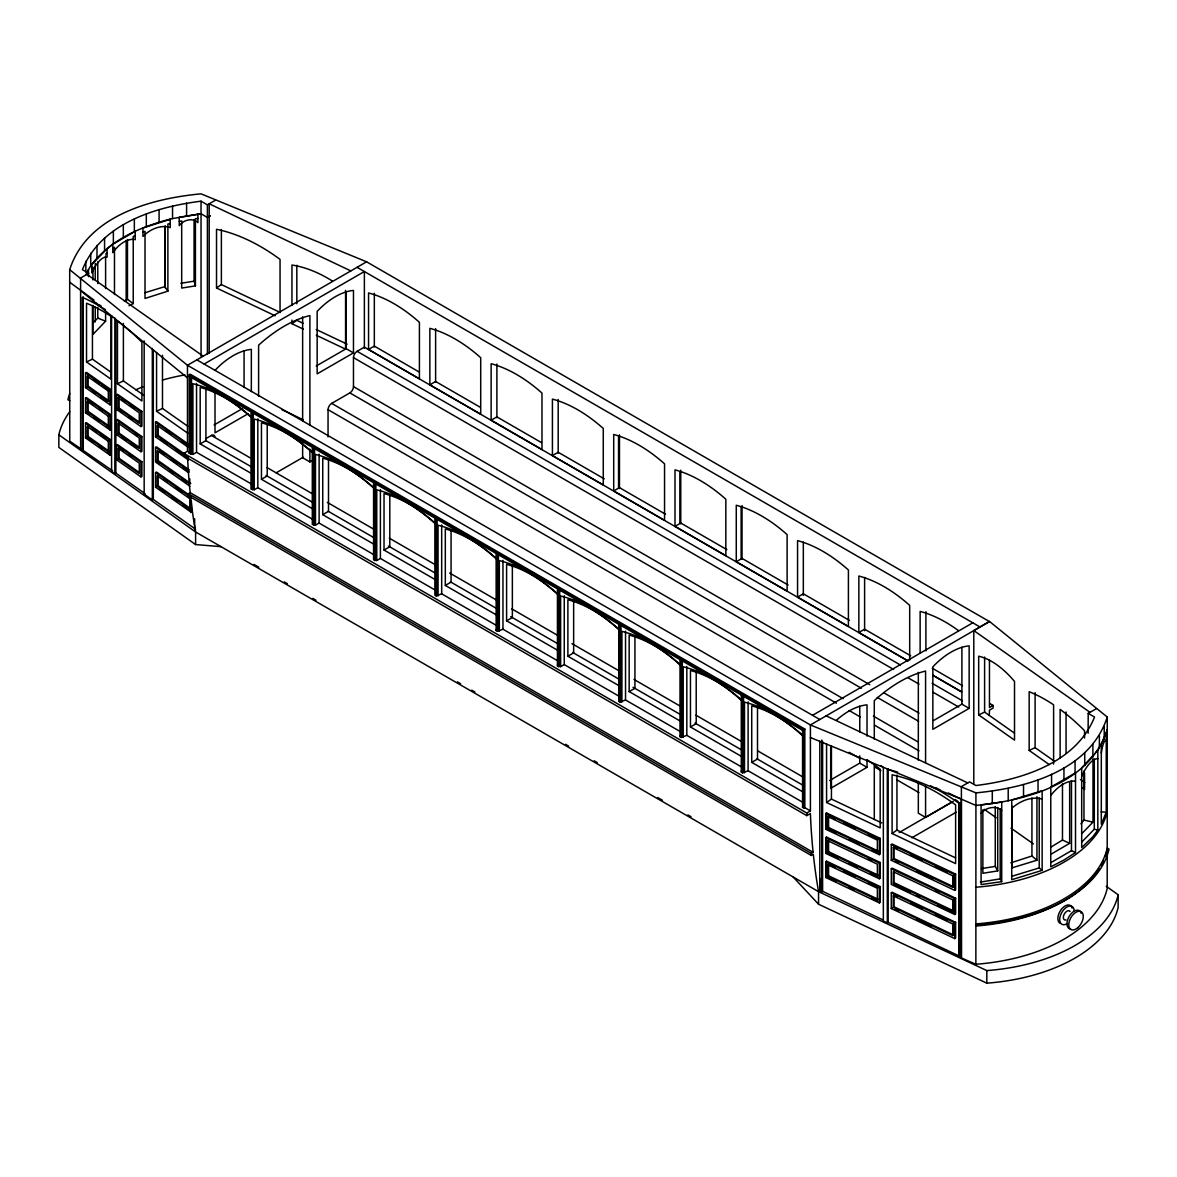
<?xml version="1.0" encoding="UTF-8"?>
<svg xmlns="http://www.w3.org/2000/svg" width="1177" height="1177" viewBox="0 0 1177 1177"><rect width="100%" height="100%" fill="white"/><g stroke="black" fill="none" stroke-linecap="round" stroke-linejoin="round"><path stroke-width="1.5" d="M819.751 891.063L819.81 878.454M69.693 269.665C86.921 215.965 150.788 198.56 201.032 193.837L366.591 261.809L989.46 621.574L810.409 724.944L187.467 365.282L69.693 269.665L69.752 441.11L112.58 470.8L111.594 471.271L111.594 315.627M1106.262 886.296L1118.15 894.755L1118.15 907.335A152.186 87.863 0 0 1 986.812 983.163L818.559 904.23L818.559 891.651A738.832 426.574 -60 0 1 813.954 859.96L813.322 854.311L811.321 855.473L188.364 495.811L188.364 493.707L811.321 853.369L813.116 852.325L812.586 846.94A738.832 426.574 -60 0 1 810.394 813.542L806.789 815.632L183.833 455.97L183.833 453.351L806.789 813.013L810.409 810.909L810.409 724.944L975.924 792.871C1026.153 788.163 1090.034 770.758 1107.248 717.043L989.533 621.471L973.791 630.563L973.791 783.735M975.865 805.421C1026.094 800.772 1090.108 783.352 1107.204 729.593M1106.233 812.292L1101.304 824.194L1101.304 744.526L1106.233 732.609L1106.233 812.292L1101.157 811.806M207.432 354.38L207.387 204.857L201.032 201.179C155.673 206.887 101.06 223.365 82.405 269.665L88.761 273.344L80.595 278.052L80.639 449.496M86.215 274.3L88.466 269.68L88.466 276.669M86.701 272.49L90.776 265.84M87.628 275.271L88.466 273.873M1095.346 753.015L1099.347 748.234L1099.406 735.684M1097.832 750.308L1097.832 829.991L1092.83 836.759L1081.692 847.543L1081.692 767.86L1092.859 755.708M172.607 218.598C141.784 226.058 110.123 239.593 90.732 265.811L90.732 253.232M91.894 268.65L92.968 267.311L92.968 279.994M1080.927 823.841L1083.973 820.06L1083.973 771.097M107.063 248.685L107.122 257.101A26.321 10.475 -72.1 0 0 91.894 272.843L91.894 264.457L107.122 248.715L112.83 244.242L135.208 231.325L135.208 239.711A26.953 15.566 -60 0 0 112.83 252.628L112.83 244.242M92.748 323.263L97.779 318.099L97.779 307.226M1081.678 833.772L1092.992 822.164L1092.992 758.694M1081.692 842.158L1094.301 829.197L1094.301 759.091M1075.513 852.516L1063.89 860.093L1050.767 866.816L1050.767 787.133L1075.513 772.848L1075.513 852.516L1071.467 850.677L1050.826 862.682M105.606 254.1L107.122 252.908M112.83 248.435L114.478 247.302L114.478 294.456M105.606 312.126L105.606 321.189L92.968 334.4L92.968 305.387M275.168 315.774L216.524 287.997L221.379 284.584L221.379 229.53M303.328 329.119L291.955 323.734L296.825 320.321L303.313 323.395M866.934 759.753A119.568 75.475 54.9 0 1 880.175 769.169L880.175 827.887L826.578 802.493L831.433 799.08L831.433 745.865M825.768 813.542L826.578 812.983L880.175 838.362L880.175 854.09L879.366 854.664L825.768 829.27L825.768 813.542L879.366 838.936L880.175 838.362M827.755 816.588L877.38 840.098L877.38 851.633L827.755 828.122L827.755 816.588L828.564 816.014L835.184 819.148M825.768 829.27L826.578 828.696L826.578 812.983M827.755 828.122L828.564 827.549L828.564 816.014M825.768 837.656L826.578 837.082L880.175 862.476L880.175 878.204L879.366 878.778L825.768 853.384L825.768 837.656L879.366 863.05L880.175 862.476M827.755 840.702L828.564 840.128L828.564 851.662L827.755 852.236L877.38 875.747L877.38 864.212L827.755 840.702L827.755 852.236M825.768 853.384L826.578 852.81L826.578 837.082M825.768 861.77L826.578 861.196L880.175 886.59L880.175 902.318L879.366 902.891L825.768 877.498L825.768 861.77L879.366 887.164L880.175 886.59M827.755 864.815L877.38 888.326L877.38 899.861L827.755 876.35L827.755 864.815L828.564 864.242L835.184 867.375M825.768 877.498L826.578 876.924L826.578 861.196M827.755 876.35L828.564 875.776L828.564 864.242M892.092 833.522L892.092 774.819A166.928 105.356 54.9 0 1 955.621 804.906L955.621 863.624L892.092 833.522L896.948 830.109L896.948 775.069M69.752 411.715A152.186 87.863 0 0 0 58.85 434.813L195.603 531.989L818.559 891.651L819.81 890.93L821.796 891.872L822.605 891.298L822.605 741.363M891.283 844.586L892.092 844.012L955.621 874.099L955.621 889.827L954.812 890.401L891.283 860.313L891.283 844.586L954.812 874.673L955.621 874.099M952.826 887.37L952.826 875.835L953.635 875.261L953.635 886.796L952.826 887.37L893.269 859.151L893.269 847.617L894.079 847.043L897.389 848.617M958.784 956.769L958.784 803.17L959.593 802.596L959.593 956.195L958.784 956.769L961.447 958.019L961.388 786.589L969.568 781.866L975.924 785.53C1021.268 779.836 1075.881 763.358 1094.551 717.043L1088.195 713.38L1088.137 733.227M891.283 860.313L892.092 859.74M893.269 859.151L894.079 858.577L894.079 847.043M891.283 868.7L892.092 868.126L955.621 898.213L955.621 913.941L954.812 914.514L891.283 884.427L891.283 868.7L954.812 898.787L955.621 898.213M953.635 899.375L953.635 910.91L952.826 911.484L893.269 883.265L894.079 882.691L894.079 871.157M891.283 892.813L892.092 892.24L955.621 922.327L955.621 938.054L954.812 938.628L891.283 908.541L891.283 892.813L954.812 922.9L955.621 922.327M952.826 935.597L952.826 924.063L953.635 923.489L953.635 935.024L952.826 935.597L893.269 907.379L893.269 895.844L894.079 895.27L897.389 896.845M891.283 908.541L892.092 907.967M893.269 907.379L894.079 906.805L894.079 895.27M880.823 765.58A156.806 98.986 54.9 0 1 883.338 767.433L883.338 921.032L887.311 922.9L888.12 922.327L888.12 768.743M1069.658 781.69L1069.658 843.335L1062.478 840.054L1050.752 847.219M124.365 301.18L127.469 299.37L127.469 239.52M1051.032 854.193L1069.658 843.335M207.387 204.857L215.553 200.134M172.548 205.99L172.548 218.569L201.032 213.758L207.432 217.465L210.109 215.862M207.432 217.465L210.153 215.891M366.591 261.809L187.467 365.282L187.467 451.247L183.833 453.351M204.121 364.046L364.37 271.534L364.37 348.26M251.51 484.041L196.544 452.306L192.91 454.396L189.276 453.351L189.276 374.713L190.188 374.198L804.833 729.063L804.833 807.687L810.409 810.909M189.276 376.287L190.188 375.772M214.067 424.985L242.491 408.581M316.216 366.018L346.215 348.701L353.468 352.894L353.468 290.41A66.765 38.547 -60 0 0 317.157 311.375L317.157 373.859L353.468 352.894M248.17 413.686L215.008 432.827L215.008 392.397M205.578 438.8L211.389 435.446A5.135 2.972 -60 0 1 214.979 437.02M328.045 436.917L328.045 409.67A5.135 2.972 -60 0 1 331.679 403.387L349.849 392.897A5.135 2.972 -60 0 0 353.468 386.6L353.468 357.617A5.135 2.972 -60 0 1 357.102 351.32L364.37 347.127L907.658 660.797M251.01 416.79A136.635 78.888 60 0 0 200.178 387.424L200.178 443.906L205.931 440.581L205.931 387.748M368.563 349.437L419.409 378.803L419.409 322.307A136.635 78.888 60 0 0 368.563 292.955L368.563 349.437L374.33 346.112L418.821 371.8M189.276 453.351L190.188 452.821L187.467 451.247M188.364 493.707L190.174 492.677L813.116 852.325M312.302 452.174A136.635 78.888 60 0 0 261.456 422.808L261.456 479.289L267.223 475.964L267.223 424.956M276.198 472.816L303.225 457.22M429.855 384.82L480.702 414.186L480.702 357.69A136.635 78.888 60 0 0 429.855 328.339L429.855 384.82L435.622 381.495L480.098 407.183M190.645 454.131L190.645 377.081L251.01 411.935L251.01 488.999L254.188 489.779L257.822 487.675L312.788 519.41M302.636 443.096L302.636 457.735L309.889 461.928L313.008 460.133M375.86 560.017L374.948 560.546L374.948 483.482L375.86 482.967L375.86 560.017L376.758 560.546L380.392 558.442L435.358 590.177M373.58 487.543A136.635 78.888 60 0 0 322.748 458.191L322.748 514.673L328.501 511.348L328.501 460.339M491.133 420.204L541.979 449.555L541.979 393.074A136.635 78.888 60 0 0 491.133 363.722L491.133 420.204L496.9 416.879L541.391 442.567M252.378 489.779L252.378 412.715L312.302 447.319L312.302 524.368L315.48 525.163L319.114 523.059L374.08 554.794M496.65 625.561L441.684 593.826L436.24 595.93L436.24 518.866L437.138 518.351L440.301 520.16M434.872 522.926A136.635 78.888 60 0 0 384.026 493.575L384.026 550.056L389.793 546.731L389.793 495.723M552.425 455.587L603.271 484.939L603.271 428.457A136.635 78.888 60 0 0 552.425 399.106L552.425 455.587L558.192 452.262L604.257 478.862M496.15 553.47L497.062 552.94L497.062 630.004L496.15 630.519L496.15 553.47L436.24 518.866M557.927 660.944L502.962 629.209L497.518 631.313L497.518 554.249L498.43 553.734L501.579 555.544M496.15 558.31A136.635 78.888 60 0 0 445.318 528.959L445.318 585.44L451.071 582.115L451.071 531.107M613.703 490.971L664.549 520.322L664.549 463.841A136.635 78.888 60 0 0 613.703 434.49L613.703 490.971L619.47 487.646L665.549 514.246M557.442 588.853L558.354 588.323L558.354 665.388L557.442 665.902L557.442 588.853L497.518 554.249M559.708 666.167L558.81 666.697L558.81 589.633L559.708 589.118L559.708 666.167L560.62 666.697L564.254 664.593L619.22 696.328M557.442 593.694A136.635 78.888 60 0 0 506.596 564.342L506.596 620.823L512.363 617.498L512.363 564.666M674.995 526.354L725.841 555.706L725.841 499.225A136.635 78.888 60 0 0 674.995 469.873L674.995 526.354L680.762 523.029L726.842 549.63M618.734 624.237L619.632 623.707L619.632 700.771L618.734 701.286L618.734 624.237L558.81 589.633M680.497 731.711L625.531 699.977L620.088 702.08L620.088 625.016L621 624.501L625.723 627.223M618.734 629.077A136.635 78.888 60 0 0 567.888 599.726L567.888 656.207L573.64 652.882L573.64 600.049M736.272 561.738L787.119 591.089L787.119 534.608A136.635 78.888 60 0 0 736.272 505.257L736.272 561.738L742.04 558.413L788.119 585.013M620.088 625.016L680.012 659.62L680.924 659.091M741.79 767.095L686.824 735.36L681.38 737.464L681.38 660.4L682.277 659.87L687.015 662.607M680.012 664.461A136.635 78.888 60 0 0 629.165 635.109L629.165 691.59L634.933 688.265L634.933 635.433M797.565 597.122L848.411 626.473L848.411 569.992A136.635 78.888 60 0 0 797.565 540.64L797.565 597.122L803.332 593.797L849.411 620.397M681.38 660.4L741.304 695.004L742.201 694.474M803.067 802.479L748.101 770.744L742.658 772.848L742.658 695.784L743.57 695.254L748.292 697.99M727.283 688.604A136.635 78.888 60 0 0 690.458 670.493L690.458 726.974L696.21 723.649L696.21 670.802M909.689 660.032L909.689 605.375A136.635 78.888 60 0 0 858.857 576.024L858.857 632.505L864.609 629.18L910.689 655.78M680.012 659.62L680.012 736.67L680.924 736.155L680.012 735.625M812.542 715.322L972.791 622.81M742.658 695.784L802.567 730.373L803.479 729.843M189.276 374.713L803.935 729.593L804.833 729.063M802.582 735.228A136.635 78.888 60 0 0 751.735 705.876L751.735 762.358L757.502 759.033L757.502 706.185M741.304 695.004L741.304 772.053L742.201 771.523L741.304 771.009M829.756 780.454L859.754 763.137L867.022 767.33L867.022 759.974M933.479 720.574L961.903 704.17L969.157 708.363L969.157 645.864A66.765 38.547 -60 0 0 932.846 666.844L932.846 729.328L969.157 708.363M867.022 767.33L830.697 788.296L830.697 746.027M802.567 730.373L802.567 807.422L803.479 806.907L802.582 806.392M802.567 807.422L804.833 807.687M989.254 715.484A738.832 426.574 -60 0 0 989.474 710.143L993.079 708.068L993.079 705.45L989.46 707.539L989.46 659.988M1088.195 713.38L1096.361 708.657M899.213 832.507L953.252 801.302M918.325 782.102L918.325 813.204L925.578 817.397L952.046 802.111M911.881 837.774L956.195 812.189M129.014 305.77L133.236 303.563L133.236 236.474L135.208 235.518M86.524 361.972L110.947 379.156L110.947 316.333L109.549 315.392A188.114 97.426 64.7 0 0 86.524 303.254L86.524 361.972L92.439 359.162L111.124 372.315M85.524 372.918L86.524 372.447L110.947 389.646L110.947 404.329L109.961 404.8L85.524 387.601L85.524 372.918L109.961 390.117L109.961 404.8M87.157 386.644L88.143 386.174L109.329 401.077L108.328 401.548L87.157 386.644L87.157 376.169L108.328 391.073L108.328 401.548M85.524 387.601L86.524 387.13M85.524 398.091L86.524 397.62L110.947 414.804L110.947 429.487L109.961 429.958L85.524 412.759L85.524 398.091L109.961 415.275L109.961 429.958M117.465 383.746L141.902 400.945L141.902 342.227A188.114 97.426 64.7 0 0 118.862 321.939L117.465 320.924L117.465 383.746L123.394 380.936L143.52 395.104M108.328 391.073L109.329 390.602M109.961 390.117L110.947 389.646M88.143 400.857L88.143 411.347L109.329 426.236L108.328 426.707L87.157 411.818L87.157 401.328L88.143 400.857L93.792 404.829M116.479 394.707L117.465 394.236L141.902 411.42L141.902 426.103L140.916 426.574L116.479 409.375L116.479 394.707L140.916 411.891L140.916 426.574M85.524 412.759L86.524 412.288L89.393 414.319M87.157 411.818L88.143 411.347M118.112 397.944L139.283 412.847L139.283 423.323L118.112 408.434L118.112 397.944L119.098 397.473L119.098 407.963L138.857 421.866M85.524 423.249L86.524 422.778L110.947 439.963L110.947 454.646L109.961 455.116L85.524 437.918L85.524 423.249L109.961 440.433L109.961 455.116M118.112 408.434L119.098 407.963M116.479 409.375L117.465 408.905L121.775 411.935M109.961 415.275L110.947 414.804M87.157 401.328L108.328 416.231L109.329 415.761M116.479 419.865L117.465 419.395L141.902 436.579L141.902 451.262L140.916 451.733L116.479 434.534L116.479 419.865L140.916 437.05L140.916 451.733M87.157 436.976L88.143 436.505L109.329 451.409L108.328 451.88L87.157 436.976L87.157 426.486L108.328 441.39L108.328 451.88M85.524 437.918L86.524 437.447M140.916 411.891L141.902 411.42M156.57 352.541L156.57 411.259L162.485 408.448L187.864 426.309M118.112 433.592L139.283 448.496L139.283 438.006L118.112 423.102L118.112 433.592L119.098 433.121L138.857 447.025M116.479 434.534L117.465 434.063M109.961 440.433L110.947 439.963M108.328 441.39L109.329 440.919M188.423 460.001L155.57 436.888L155.57 422.205L156.57 421.734L187.923 443.803M116.479 445.024L117.465 444.553L141.902 461.752L141.902 476.42L140.916 476.891L116.479 459.707L116.479 445.024L140.916 462.223L140.916 476.891M140.916 437.05L141.902 436.579M118.112 448.26L139.283 463.164L139.283 473.654L118.112 458.75L118.112 448.26L119.098 447.79L119.098 458.28L138.857 472.183M188.305 447.334L157.203 425.456L157.203 435.931L158.189 435.461L184.848 454.219M155.57 436.888L156.57 436.417M116.479 459.707L117.465 459.236M118.112 458.75L119.098 458.28M189.909 486.219L155.57 462.046L155.57 447.378L156.57 446.907L189.409 470.02M111.594 471.271L114.846 473.566L115.846 473.095L143.697 492.692M140.916 462.223L141.902 461.752M188.305 472.492L157.203 450.614L157.203 461.104L158.189 460.634L190.777 483.556M183.435 505.654L192.395 511.951L191.41 512.422L155.57 487.204L155.57 472.536L156.57 472.065L189.409 495.179M157.203 486.263L189.777 509.185L189.777 498.695L157.203 475.773L157.203 486.263L158.189 485.792L190.777 508.714M155.57 487.204L156.57 486.734M144.168 340.874L144.168 494.193L145.168 493.722M144.168 494.193L152.319 499.931L153.304 499.46L194.205 528.238M195.662 529.253L194.661 529.724L194.661 518.777M978.676 714.91L1014.515 740.127L1014.515 681.424A80.257 41.563 64.7 0 0 978.676 656.207L978.676 714.91L984.605 712.114L1014.456 733.124M1053.606 764.05L1053.606 704.817L1052.209 703.861A188.114 97.426 64.7 0 0 1029.169 691.738L1029.169 750.44L1035.098 747.645L1053.783 760.783M142.932 232.222L145.006 231.354L145.006 298.443L167.884 291.16L167.884 224.057L170.209 223.439M1012.132 806.171L1012.132 867.832L1036.937 860.225L1031.935 856.017L1010.822 862.829M1042.145 870.377L1011.734 879.69L1011.734 800.007L1042.145 790.694L1042.145 870.377L1039.217 867.92L1039.217 797.829M170.209 219.246L142.932 228.029L142.932 236.415A26.321 18.758 -44.1 0 1 170.209 227.632L170.194 219.202M144.962 292.72L164.809 286.629L167.884 291.16M1011.587 876.379L1039.217 867.92M179.257 221.453L181.685 220.967L181.685 288.071L195.426 285.864L195.426 218.76L197.927 218.422M982.869 809.82L982.869 873.29L997.713 870.906L995.271 866.39L981.53 868.597M1001.715 881.691L981.088 884.545L981.088 804.862L1001.715 802.023L1001.715 881.691L1000.185 878.895L1000.185 808.79M197.927 214.229L179.257 217.259L179.257 225.646A11.726 9.21 -26 0 1 197.927 222.615L197.927 214.229L201.076 213.787M180.875 283.289L194.073 281.171L194.073 219.51M980.382 882.088L1000.185 878.895M58.85 434.813L58.85 447.407L195.603 544.568L221.026 546.672M1094.301 829.197L1097.832 829.991M1083.973 820.06L1092.992 822.164M97.779 318.099L105.606 321.189M810.409 737.523L961.447 799.198L948.265 792.96M975.924 805.451L961.344 799.139L961.344 957.96L975.865 964.257A152.186 87.863 0 0 0 1107.204 888.429L1107.204 851.986M818.559 891.651L986.812 970.584A152.186 87.863 0 0 0 1118.15 894.755M350.834 270.901L209.197 203.798L209.197 353.335M221.379 284.584L280.023 312.361M316.304 329.545L347.171 344.17M316.319 335.283L345.567 349.128L345.567 290.41M281.671 409.537L303.077 419.689M826.166 715.851L967.803 782.94M831.433 799.08L881.794 822.929M896.948 830.109L955.592 857.886M843.453 823.061L855.032 828.549M868.273 834.817L878.189 839.525M910.615 854.885L922.209 860.372M935.435 866.64L947.014 872.128M893.269 847.617L952.826 875.835M828.564 827.549L878.189 851.059M894.079 858.577L953.635 886.796M828.211 829.476L836.332 833.316M849.323 839.481L859.063 844.086M872.054 850.25L878.557 853.325M895.344 861.284L898.61 862.829M916.53 871.318L932.817 879.028M868.273 858.93L871.583 860.505M935.435 890.754L938.746 892.328M828.564 851.662L878.189 875.173M894.079 882.691L953.635 910.91M826.578 852.81L837.95 858.195M849.323 863.594L857.444 867.434M870.436 873.584L880.175 878.204M893.726 884.618L910.012 892.343M916.53 895.432L919.781 896.962M937.701 905.451L953.988 913.175M843.453 871.289L855.032 876.777M868.273 883.044L878.189 887.752M910.615 903.112L922.209 908.6M935.435 914.867L947.014 920.355M893.269 895.844L952.826 924.063M828.564 875.776L878.189 899.287M894.079 906.805L953.635 935.024M828.211 877.704L836.332 881.544M849.323 887.693L854.193 890.003M872.054 898.478L878.557 901.553M895.344 909.512L898.61 911.057M916.53 919.531L931.184 926.49M822.605 891.298L882.529 919.678M888.12 922.327L959.593 956.195M357.102 267.341L980.058 627.003M932.258 668.227L962.448 685.661M989.901 703.611L993.079 705.45M858.857 632.505L908.1 660.944M932.846 675.23L961.447 691.738M933.081 675.466L961.668 691.973M357.102 351.32L900.405 664.99M932.169 683.337L962.359 700.756M353.468 357.617L893.593 669.448M907.894 677.702L919.002 684.117M933.302 692.37L958.725 707.053M353.468 386.6L869.759 684.69M884.059 692.944L919.002 713.115M349.849 392.897L861.358 688.221M877.248 697.402L918.56 721.236M1107.204 848.073L1109.014 849.117A152.186 87.863 0 0 1 977.69 924.945L975.865 923.901A152.186 87.863 0 0 0 1107.204 848.073L1107.248 717.043M331.679 403.387L843.203 698.711M873.393 716.131L917.869 741.819M328.045 409.67L836.391 703.169M849.103 710.496L860.225 716.925M874.526 725.179L919.002 750.852M196.853 359.853L819.81 719.515M849.103 752.265L860.225 758.694M874.526 766.948L880.882 770.611M896.756 779.777L919.002 792.621M194.72 378.391L197.898 380.215M202.665 382.981L212.198 388.484M216.965 391.235L220.143 393.059M223.321 394.898L226.499 396.737M231.266 399.489L234.444 401.328M245.566 407.742L248.744 409.581M259.587 415.834L269.047 421.307M273.785 424.029L283.245 429.502M286.408 431.312L295.868 436.785M300.591 439.507L303.754 441.331M306.903 443.155L310.051 444.98M320.88 451.218L330.34 456.691M335.077 459.413L344.537 464.886M347.686 466.695L358.72 473.066M361.883 474.89L365.032 476.714M368.18 478.539L374.492 482.173M382.157 486.601L385.32 488.426M396.355 494.796L405.815 500.254M408.978 502.079L424.735 511.186M431.047 514.835L435.784 517.556M443.449 521.985L446.598 523.809M451.335 526.546L454.484 528.355M457.647 530.18L460.795 532.004M465.533 534.741L468.681 536.55M479.716 542.921L489.176 548.394M492.339 550.218L497.062 552.94M512.613 561.929L515.776 563.739M526.81 570.109L529.959 571.934M541.008 578.304L550.468 583.777M553.617 585.587L558.354 588.323M567.594 593.664L577.054 599.122M581.791 601.859L584.94 603.683M588.103 605.493L591.251 607.317M602.286 613.688L611.746 619.161M616.483 621.883L619.632 623.707M628.886 629.048L638.346 634.506M643.069 637.243L646.232 639.067M649.38 640.876L652.529 642.701M657.266 645.437L660.415 647.262M663.578 649.071L666.726 650.896M690.163 664.431L701.212 670.802M704.361 672.626L707.509 674.45M710.673 676.26L715.395 678.997M718.558 680.821L721.707 682.631M732.741 689.016L735.905 690.825M751.456 699.815L762.49 706.185M765.638 708.01L770.376 710.731M773.524 712.556L781.41 717.102M787.707 720.751L790.87 722.56M794.019 724.385L797.167 726.209M374.948 483.482L434.872 518.086L434.872 595.135L436.24 595.93M211.389 435.446L251.098 458.383M266.988 467.549L313.053 494.149M327.353 502.402L373.418 529.003M389.307 538.169L435.372 564.769M449.673 573.022L497.327 600.535M511.627 608.789L557.692 635.389M571.993 643.642L619.646 671.17M633.947 679.423L681.601 706.936M695.901 715.189L741.966 741.79M757.856 750.955L803.92 777.556M205.71 440.566L252.01 467.181M266.076 475.42L312.14 502.02M328.03 511.186L374.095 537.786M388.395 546.04L434.46 572.64M450.35 581.806L498.003 609.318M510.715 616.66L558.442 644.099M572.669 652.426L620.323 679.938M633.035 687.28L681.012 714.866M694.989 723.046L742.643 750.558M756.943 758.812L803.582 785.633M200.178 443.906L251.01 473.272M261.456 479.289L312.302 508.655M322.748 514.673L373.58 544.039M384.026 550.056L434.872 579.422M445.318 585.44L496.15 614.791M506.596 620.823L557.442 650.175M567.888 656.207L618.734 685.558M629.165 691.59L680.012 720.942M690.458 726.974L741.304 756.325M751.735 762.358L802.582 791.709M496.15 629.474L497.062 630.004M557.442 664.858L558.354 665.388M618.734 700.241L619.632 700.771M374.948 560.546L373.58 559.752L373.58 482.702L313.656 448.099L313.656 525.163M496.15 630.519L497.518 631.313M557.442 665.902L558.81 666.697M618.734 701.286L620.088 702.08M680.012 736.67L681.38 737.464M741.304 772.053L742.658 772.848M69.752 400.754L67.928 399.709A152.186 87.863 0 0 1 69.752 393.383M254.011 564.445L258.778 567.196M284.201 581.879L287.379 583.704M312.817 598.387L315.995 600.226M457.426 681.88L460.604 683.719M471.727 690.134L474.905 691.973M565.49 744.276L568.668 746.1M594.091 760.783L597.269 762.622M657.663 797.491L662.43 800.242M687.854 814.911L691.031 816.75M973.791 630.563L1090.005 712.335M1080.412 779.527L1084.738 782.558M1029.169 750.44L1049.295 764.609M1081.678 787.398L1084.561 789.414L1084.561 772.906M984.222 809.305L996.139 817.691M1011.043 828.181L1033.391 843.909M86.995 274.418L203.209 356.19M69.693 282.245L94.057 300.106M156.57 411.259L187.923 433.313M155.57 422.205L188.423 445.318M93.792 379.671L99.442 383.643M102.267 385.629L107.916 389.602M121.922 399.459L124.747 401.445M130.397 405.418L134.634 408.404M165.604 430.193L171.518 434.357M181.891 441.655L184.848 443.744M157.203 435.931L188.305 457.824M92.262 391.176L95.146 393.206M100.898 397.238L106.636 401.283M128.97 416.996L131.839 419.027M161.043 439.565L167.016 443.773M175.976 450.07L181.949 454.278M155.57 447.378L188.423 470.491M99.442 408.802L102.267 410.788M134.634 433.563L137.444 435.549M159.675 451.188L164.118 454.307M171.518 459.516L177.447 463.694M183.362 467.857L189.291 472.021M157.203 461.104L189.777 484.027L189.777 478.774M93.704 417.349L99.456 421.395M106.636 426.457L110.947 429.487M121.775 437.108L126.086 440.139M130.412 443.17L136.149 447.216M156.57 461.575L159.557 463.679M170.003 471.035L172.99 473.139M181.949 479.436L186.422 482.585M155.57 472.536L191.41 497.753M92.38 429.002L96.617 431.974M100.854 434.96L106.504 438.933M120.51 448.79L123.335 450.776M128.984 454.749L131.809 456.735M164.118 479.48L167.075 481.555M175.961 487.808L181.891 491.971M187.805 496.15L190.777 498.224M87.951 438.462L93.704 442.508M99.456 446.554L102.325 448.584M108.078 452.63L110.947 454.646M159.557 488.838L164.03 491.986M171.489 497.253L177.462 501.446M127.469 299.37L133.236 303.563M80.639 290.66L187.467 377.861M793.136 876.968L818.559 904.23M194.073 281.171L195.426 285.864M190.527 496.061L190.998 500.313A738.832 426.574 -60 0 0 195.603 531.989L195.603 544.568M190.174 492.677L189.629 487.278A738.832 426.574 -60 0 1 187.584 457.279M1104.217 726.489L1104.217 739.068M1092.889 744.526L1092.889 757.105M1084.738 752.897L1084.738 765.491M1084.561 738.038L1084.561 730.711A188.114 97.426 64.7 0 0 1061.522 710.422L1060.124 709.407L1060.124 757.856M1075.057 760.71L1075.057 773.289M1071.467 780.572L1071.467 850.677M1066.053 711.982L1066.053 753.265M1063.949 767.875L1063.949 780.454M1062.478 783.838L1062.478 840.054M1051.561 774.275L1051.561 786.869M1038.026 779.88L1038.026 792.459M1036.937 796.755L1036.937 860.225M1035.098 692.606L1035.098 747.645M1031.935 797.977L1031.935 856.017M1023.519 784.573L1023.519 797.153M1008.203 788.34L1008.203 800.919M997.713 807.437L997.713 870.906M995.271 806.554L995.271 866.39M992.285 791.121L992.285 803.7M986.812 970.584L986.812 983.163M984.605 657.06L984.605 712.114M975.924 792.871L975.865 964.257M961.903 647.188L961.903 704.17M954.812 874.673L954.812 890.401M954.812 898.787L954.812 914.514M954.812 922.9L954.812 938.628M952.826 911.484L952.826 899.949L893.269 871.73L893.269 883.265M925.902 611.716L925.902 650.91M925.578 762.505L925.578 671.037A130.662 75.431 -60 0 0 874.29 700.653L874.29 739.068M925.578 786.295L925.578 817.397M920.134 653.309L920.134 611.407A136.635 78.888 60 0 1 958.387 630.548M918.325 672.332L918.325 760.136M887.311 922.9L887.311 769.317A210.58 132.913 54.9 0 1 897.624 772.112M879.366 838.936L879.366 854.664M879.366 863.05L879.366 878.778M879.366 887.164L879.366 902.891M874.29 764.682L874.29 819.56M867.022 736.081L867.022 704.846A66.765 38.547 -60 0 0 836.582 720.103M864.609 577.466L864.609 630.754M859.754 706.156L859.754 731.888M859.754 755.781L859.754 763.137M826.578 743.776L826.578 802.493M821.796 740.112L821.796 891.872M819.81 741.23L819.81 890.93M811.321 853.369L811.321 855.473M806.789 813.013L806.789 815.632M803.935 729.593L803.935 808.216M803.332 542.082L803.332 595.371M748.101 701.875L748.101 770.744M744.482 772.848L744.482 702.154A146.566 84.612 60 0 1 802.582 735.699M743.57 695.254L743.57 772.318M742.04 505.566L742.04 559.266M741.127 507.302L741.127 558.678M686.824 666.491L686.824 735.36M683.19 737.464L683.19 666.77A146.566 84.612 60 0 1 741.304 700.315M682.277 659.87L682.277 736.934M680.762 470.197L680.762 523.883M679.85 471.918L679.85 523.294M625.531 631.107L625.531 699.977M621.912 702.08L621.912 631.387A146.566 84.612 60 0 1 680.012 664.931M621 624.501L621 701.551M619.47 434.813L619.47 488.499M618.558 436.535L618.558 487.911M564.254 595.724L564.254 664.593M560.62 666.697L560.62 596.003A146.566 84.612 60 0 1 618.734 629.563M558.192 399.43L558.192 453.116M502.962 560.34L502.962 629.209M499.328 631.313L499.328 560.62A146.566 84.612 60 0 1 557.442 594.179M498.43 553.734L498.43 630.784M496.9 364.046L496.9 417.732M441.684 524.957L441.684 593.826M438.05 595.93L438.05 525.236A146.566 84.612 60 0 1 496.15 558.795M437.138 518.351L437.138 595.4M435.622 328.663L435.622 382.348M380.392 489.573L380.392 558.442M376.758 560.546L376.758 489.853A146.566 84.612 60 0 1 434.872 523.412M374.33 293.279L374.33 346.965M346.215 291.719L346.215 348.701M319.114 454.19L319.114 523.059M315.48 525.163L315.48 454.469A146.566 84.612 60 0 1 373.58 488.028M314.568 447.584L314.568 524.633M309.889 425.338L309.889 315.568A130.662 75.431 -60 0 0 258.602 345.185L258.602 396.414M309.889 449.114L309.889 461.928M302.636 316.863L302.636 421.145M296.825 265.281L296.825 303.798M291.955 305.387L291.955 265.031A119.568 75.475 54.9 0 1 332.311 280.994M291.955 320.07L291.955 323.734M280.052 312.582L280.052 259.381A166.928 105.356 54.9 0 0 216.524 229.28L216.524 287.997M257.822 418.806L257.822 487.675M254.188 489.779L254.188 419.1A146.566 84.612 60 0 1 312.302 452.645M253.29 412.2L253.29 489.249M251.334 391.647L251.334 349.378A66.765 38.547 -60 0 0 215.008 370.343M244.066 350.702L244.066 387.454M201.032 201.179L201.076 356.19M196.544 383.422L196.544 452.306M192.91 454.396L192.91 383.717A146.566 84.612 60 0 1 251.01 417.261M191.542 376.552L191.542 453.616M191.41 501.417L191.41 512.422M186.584 203.18L186.584 215.759M165.207 225.734L165.207 287.894M164.809 226.793L164.809 286.629M162.485 355.248L162.485 408.448M159.086 209.594L159.086 222.173M158.189 424.985L158.189 435.461M158.189 451.894L158.189 460.634M158.189 475.302L158.189 485.792M153.304 349.79L153.304 499.46M152.319 348.436L152.319 499.931M146.301 213.964L146.301 226.558M134.34 219.054L134.34 231.634M126.174 240.446L126.174 300.768M123.335 224.807L123.335 237.386M123.394 323.498L123.394 380.936M119.098 422.631L119.098 433.121M115.846 319.291L115.846 473.095M114.846 317.922L114.846 473.566M113.36 231.163L113.36 243.757M108.328 416.231L108.328 426.707M105.606 255.909L105.606 288.556M104.562 238.078L104.562 250.657M97.779 261.882L97.779 283.642M96.985 245.449L96.985 258.028M95.249 263.368L95.249 279.817M95.249 307.241L95.249 321.865M92.439 305.961L92.439 359.162M88.143 375.698L88.143 386.174M88.143 426.015L88.143 436.505M85.847 261.323L85.847 272.108M83.258 296.854L83.258 450.173M82.272 450.644L82.272 297.325A234.326 121.363 64.7 0 1 101.546 307.285M102.84 308.065A234.326 121.363 64.7 0 1 105.43 309.698M93.498 301.724A234.326 121.363 64.7 0 1 97.367 303.813M98.647 304.549A234.326 121.363 64.7 0 1 101.237 306.035M935.862 787.634A210.58 132.913 54.9 0 1 940.335 790.164M955.18 799.536A210.58 132.913 54.9 0 1 958.122 801.566M930.551 785.795A210.58 132.913 54.9 0 1 958.784 803.17M135.841 389.822A148.302 85.612 0 0 1 143.285 386.615M162.441 380.068A148.302 85.612 0 0 1 184.848 374.919M728.695 689.634A136.635 78.888 60 0 1 741.304 699.844M981.088 813.248A13.506 10.725 -22.5 0 1 1001.715 810.409M1011.734 808.393A31.396 22.643 -42.6 0 1 1042.145 799.08M1101.304 752.912A13.506 2.56 -82.1 0 1 1106.233 740.995M1081.692 776.246A31.396 12.02 -73 0 1 1097.832 758.694M1070.584 928.918A10.269 5.929 -60 0 1 1069.79 915.456A10.269 5.929 -60 0 1 1081.236 913.337M1059.991 923.224A10.269 5.929 -60 0 1 1061.507 909.159A10.269 5.929 -60 0 1 1072.144 908.1M1066.95 923.754A10.269 5.929 -60 0 1 1059.683 919.561A10.269 5.929 -60 0 1 1066.95 906.981A10.269 5.929 -60 0 1 1074.218 911.175M1066.009 919.958A5.135 2.972 -60 0 1 1064.067 914.485A5.135 2.972 -60 0 1 1070.099 911.454M1107.204 811.38A152.186 87.863 0 0 1 975.865 887.208M1050.767 795.52A32.382 18.7 -60 0 1 1075.513 781.234M1107.204 850.162A152.186 87.863 0 0 1 1105.38 856.488M1103.482 861.167A152.186 87.863 0 0 1 1101.142 865.786M1099.347 868.817A152.186 87.863 0 0 1 975.865 925.99M1077.911 927.623A10.269 5.929 -60 0 0 1081.163 911.719A10.269 5.929 -60 0 0 1069.01 922.488A10.269 5.929 -60 0 0 1077.911 927.623"/></g></svg>
